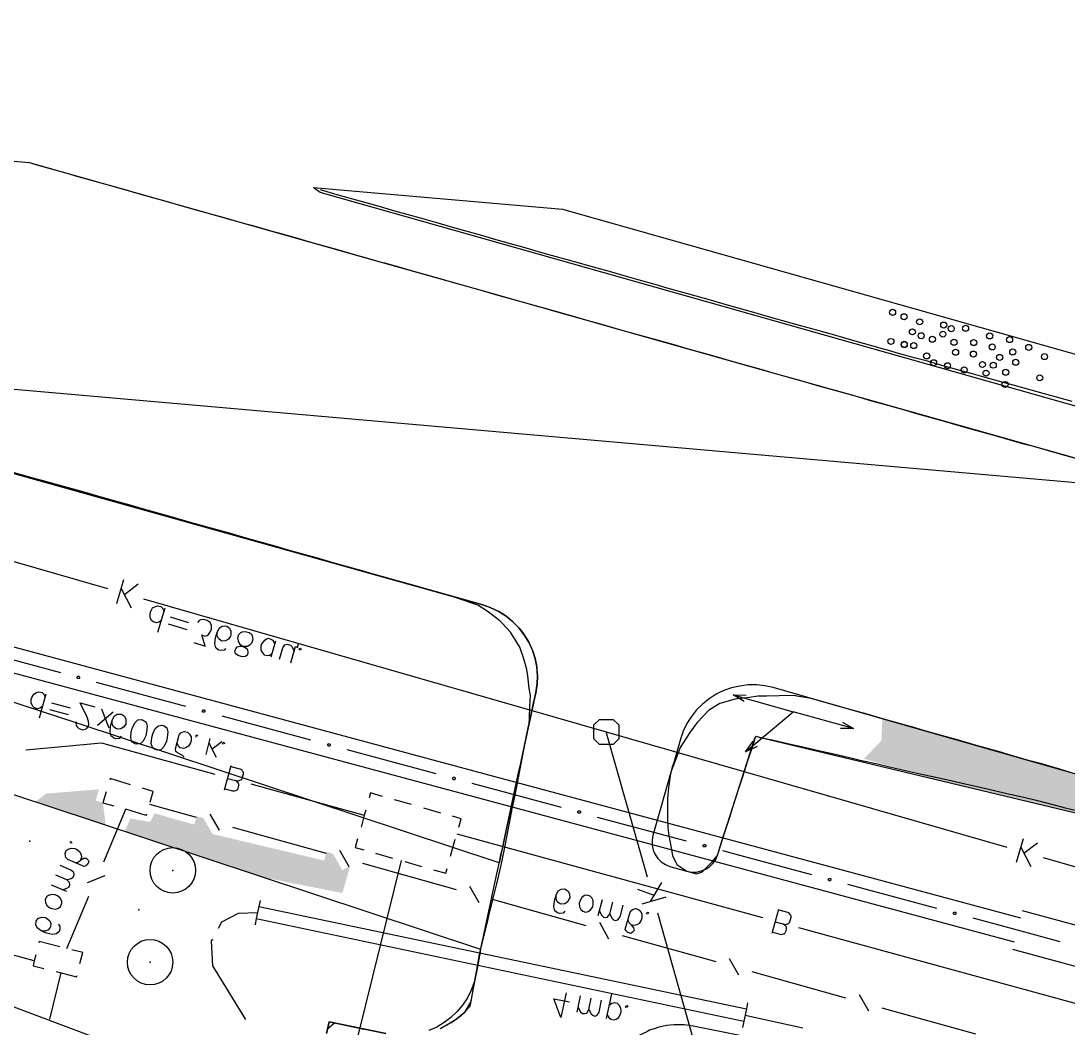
# Model space of a CAD drawing. Header units: metres. Extents: x 120 to 577, y 4 to 268.
# Drawn here: x 264 to 333.1, y 198.5 to 265 of the extents above; entities that cross this region are included whole.
import ezdxf

# ---------------------------------------------------------------- set-up
doc = ezdxf.new("R2010")
doc.units = ezdxf.units.M
for name, color, linetype in [('BOUNDARY', 7, 'Continuous'), ('CURB', 7, 'Continuous'), ('ELECTR_CABLE', 7, 'Continuous'), ('ELECTR_CABLE_COMM', 7, 'Continuous'), ('GRASS', 7, 'Continuous'), ('HEAT', 7, 'Continuous'), ('LOUNGER', 7, 'Continuous'), ('NEW_LAWN', 82, 'Continuous'), ('NEW_TREE', 3, 'Continuous'), ('OVERHEAD_POWER_LINE', 7, 'Continuous'), ('ROAD', 7, 'Continuous'), ('SEWER', 7, 'Continuous'), ('WATER_PIPELINE', 7, 'Continuous')]:
    doc.layers.add(name, color=color, linetype=linetype)

# ---------------------------------------------------------------- blocks, each defined once
blk = doc.blocks.new('КЛЕН')
blk.add_circle((0, 0), 0.2)
blk = doc.blocks.new('ЗЛАКИ_ОРНАМЕНТАЛЬНЫЕ')
blk.add_circle((0, 0), 0.2)

msp = doc.modelspace()

# ---------------------------------------------------------------- hatches: boundary and pattern name
at = {"layer": 'NEW_LAWN'}
for points in [[(320.782, 217.465), (320.847, 218.892), (345.561, 211.844), (345.561, 211.843), (345.02, 209.975), (344.478, 207.949), (343.555, 204.567), (345.018, 209.976), (324.364, 214.906), (319.634, 216.268)], [(264.925, 213.417), (265.625, 213.965), (269.116, 214.243), (268.899, 213.504), (269.379, 213.364), (269.567, 211.882), (268.733, 212.158)], [(275.408, 211.922), (275.563, 212.469), (276.012, 212.346), (276.612, 211.298), (283.986, 209.546), (284.144, 210.116), (284.572, 209.999), (285.186, 208.909), (285.699, 209.198), (285.194, 207.401), (280.064, 208.415), (270.823, 211.468), (271.184, 212.32), (272.501, 212.097), (272.782, 212.664)]]:
    msp.add_hatch(color=82, dxfattribs=at).paths.add_polyline_path(points)

# ---------------------------------------------------------------- linework, layer by layer
at = {"layer": 'BOUNDARY'}
msp.add_lwpolyline([(120.753, 253.201), (560.028, 214.601)], dxfattribs=at)
at = {"layer": 'CURB'}
for points in [[(264.439, 255.633), (265.013, 255.471), (265.817, 255.244), (266.934, 254.93), (267.72, 254.703), (268.838, 254.389), (269.641, 254.162), (270.759, 253.847), (271.545, 253.62), (272.663, 253.306), (273.466, 253.079), (274.584, 252.764), (275.37, 252.537), (276.488, 252.223), (277.291, 252.013), (278.409, 251.682), (279.195, 251.472), (280.312, 251.158), (281.116, 250.931), (282.234, 250.616), (283.02, 250.389), (284.137, 250.075), (284.941, 249.848), (286.058, 249.533), (286.844, 249.306), (287.753, 249.044), (287.962, 248.992), (288.765, 248.765), (289.883, 248.451), (290.669, 248.224), (291.787, 247.909), (292.59, 247.682), (293.708, 247.368), (294.494, 247.141), (295.612, 246.826), (296.415, 246.599), (297.533, 246.285), (298.319, 246.058), (299.437, 245.743), (300.222, 245.516), (301.34, 245.202), (302.144, 244.993), (303.261, 244.661), (304.047, 244.451), (305.165, 244.137), (305.968, 243.91), (307.086, 243.595), (307.872, 243.368), (308.99, 243.054), (309.793, 242.827), (310.911, 242.512), (311.697, 242.285), (312.815, 241.971), (313.618, 241.744), (314.736, 241.43), (315.522, 241.203), (316.64, 240.888), (317.443, 240.661), (318.561, 240.347), (319.347, 240.12), (320.133, 239.893), (320.464, 239.805), (321.268, 239.578), (322.385, 239.264), (323.171, 239.037), (324.289, 238.723), (325.093, 238.496), (326.21, 238.181), (326.996, 237.954), (328.114, 237.64), (328.9, 237.43), (330.018, 237.098), (330.821, 236.889), (331.939, 236.574), (332.725, 236.347), (333.843, 236.033)], [(333.371, 239.84), (332.585, 240.067), (331.467, 240.364), (330.664, 240.591), (329.564, 240.906), (328.76, 241.115), (327.642, 241.43), (326.857, 241.657), (325.739, 241.954), (324.935, 242.181), (323.818, 242.495), (323.032, 242.705), (321.914, 243.019), (321.111, 243.246), (321.006, 243.281), (319.993, 243.56), (319.207, 243.787), (318.089, 244.102), (317.303, 244.329), (316.185, 244.643), (315.382, 244.853), (314.282, 245.167), (313.478, 245.394), (312.361, 245.709), (311.575, 245.936), (310.457, 246.25), (309.654, 246.477), (308.553, 246.791), (307.75, 247.018), (306.632, 247.333), (305.846, 247.56), (304.728, 247.874), (303.942, 248.101), (302.825, 248.416), (302.021, 248.643), (300.904, 248.957), (300.118, 249.167), (299, 249.481), (298.214, 249.708), (297.096, 250.022), (296.293, 250.249), (295.193, 250.564), (294.389, 250.791), (293.271, 251.105), (292.486, 251.332), (291.368, 251.647), (290.582, 251.874), (289.464, 252.188), (288.661, 252.415), (287.543, 252.729), (286.757, 252.957), (285.639, 253.271), (284.853, 253.48), (283.736, 253.812)], [(291.647, 198.466), (292.363, 198.85), (292.398, 198.868), (292.398, 198.868), (292.852, 199.182), (292.852, 199.182), (293.271, 199.549), (293.271, 199.549), (293.289, 199.566), (293.691, 200.247), (293.9, 201.4), (294.04, 202.203), (294.249, 203.356), (294.442, 204.159), (294.721, 205.295), (294.913, 206.081), (295.035, 206.605), (295.035, 206.605), (295.175, 207.181), (295.175, 207.181), (295.193, 207.216), (295.385, 208.019), (295.647, 209.154), (295.821, 209.958), (296.048, 211.11), (296.206, 211.914), (296.433, 213.067), (296.59, 213.87), (296.817, 215.005), (296.974, 215.826), (297.201, 216.961), (297.358, 217.782), (297.533, 218.603), (297.533, 218.603), (297.55, 218.917), (297.568, 219.738), (297.603, 220.437), (297.603, 220.437), (297.533, 220.908), (297.428, 221.729), (297.376, 222.148), (297.376, 222.148), (297.166, 222.864), (296.904, 223.633), (296.293, 224.628), (295.734, 225.222), (295.594, 225.362), (295.594, 225.362), (294.826, 225.956), (294.127, 226.392), (293.027, 226.777), (292.241, 227.039), (291.123, 227.353), (290.337, 227.58), (289.22, 227.894), (288.416, 228.121), (287.298, 228.436), (286.495, 228.663), (285.377, 228.977), (284.591, 229.204), (283.474, 229.519), (282.67, 229.746), (281.552, 230.06), (280.749, 230.287), (279.631, 230.601), (278.845, 230.828), (277.728, 231.143), (276.924, 231.37), (275.806, 231.684), (275.003, 231.911), (273.885, 232.226), (273.099, 232.453), (271.982, 232.767), (271.178, 232.994), (270.061, 233.308), (269.257, 233.535), (268.139, 233.85), (267.353, 234.077), (266.236, 234.391), (265.432, 234.618), (265.083, 234.706), (265.083, 234.706), (264.315, 234.915), (263.511, 235.142)], [(333.196, 215.389), (332.41, 215.616), (331.293, 215.948), (330.489, 216.158), (329.371, 216.49), (328.586, 216.717), (327.468, 217.031), (326.682, 217.258), (325.564, 217.573), (324.761, 217.8), (323.643, 218.114), (322.857, 218.341), (321.739, 218.655), (320.953, 218.882), (319.836, 219.197), (319.032, 219.424), (317.914, 219.738), (317.129, 219.965), (316.151, 220.245), (316.151, 220.245), (316.011, 220.262), (315.19, 220.402), (315.068, 220.437), (315.068, 220.437), (314.037, 220.419), (313.216, 220.402), (312.623, 220.402), (312.623, 220.402), (312.064, 220.315), (311.243, 220.21), (311.121, 220.192), (311.121, 220.192), (310.125, 219.913), (309.427, 219.494), (309.409, 219.494), (309.409, 219.494), (308.623, 218.655), (308.134, 217.992), (307.505, 217.014), (307.208, 216.245), (306.912, 215.442), (306.912, 215.442), (306.842, 215.145), (306.719, 214.342), (306.65, 213.643), (306.65, 213.643), (306.65, 213.171), (306.667, 212.351), (306.685, 211.704), (306.685, 211.704), (306.754, 211.198), (306.894, 210.377), (306.981, 209.888), (306.981, 209.888), (307.278, 209.294), (307.942, 208.84), (308.571, 208.665), (308.571, 208.665), (308.903, 208.77), (308.903, 208.77), (309.025, 208.875), (309.619, 209.451), (309.95, 209.888), (309.95, 209.888), (310.143, 210.464), (310.387, 211.25), (310.754, 212.351), (310.998, 213.136), (311.348, 214.237), (311.61, 215.023), (311.959, 216.14), (312.221, 216.926), (312.483, 217.747), (312.483, 217.747), (312.762, 217.677), (313.566, 217.503), (314.701, 217.241), (315.504, 217.066), (316.64, 216.804), (317.443, 216.629), (318.578, 216.367), (319.382, 216.175), (320.517, 215.931), (321.32, 215.739), (322.438, 215.477), (323.241, 215.302), (324.377, 215.04), (325.18, 214.865), (326.315, 214.603), (327.118, 214.429), (328.254, 214.167), (329.057, 213.975), (330.192, 213.73), (330.996, 213.521), (332.113, 213.241), (332.917, 213.032), (334.035, 212.752)], [(284.207, 198.431), (284.661, 198.833), (285.796, 198.588), (286.6, 198.413)]]:
    msp.add_lwpolyline(points, dxfattribs=at)
at = {"layer": 'ELECTR_CABLE'}
for points in [[(279.754, 206.919), (279.666, 206.517), (279.666, 206.517), (279.492, 205.714), (279.492, 205.714), (279.422, 205.312)], [(277.012, 205.085), (277.239, 205.504), (277.239, 205.504), (278.339, 206.063), (278.339, 206.063), (279.579, 206.116)], [(279.666, 206.517), (311.872, 199.758)], [(279.492, 205.714), (311.697, 198.937)], [(278.81, 199.06), (276.645, 202.605), (276.645, 202.605), (276.557, 204.247), (276.557, 204.247), (276.627, 204.352)], [(299.961, 200.824), (299.611, 199.199), (299.611, 199.199), (299.157, 200.422), (299.157, 200.422), (300.188, 200.212)], [(300.694, 199.549), (300.921, 200.614)], [(302.633, 199.13), (302.982, 200.754)], [(300.764, 199.846), (300.921, 199.566), (300.921, 199.566), (301.043, 199.461), (301.043, 199.461), (301.183, 199.444), (301.183, 199.444), (301.34, 199.479), (301.34, 199.479), (301.463, 199.706), (301.463, 199.706), (301.62, 200.474)], [(301.463, 199.706), (301.62, 199.426), (301.62, 199.426), (301.742, 199.322), (301.742, 199.322), (301.882, 199.287), (301.882, 199.287), (302.021, 199.339), (302.021, 199.339), (302.144, 199.549), (302.144, 199.549), (302.301, 200.335)], [(302.685, 199.357), (302.79, 199.182), (302.79, 199.182), (302.912, 199.077), (302.912, 199.077), (303.122, 199.025), (303.122, 199.025), (303.279, 199.077), (303.279, 199.077), (303.453, 199.199), (303.453, 199.199), (303.558, 199.426), (303.558, 199.426), (303.593, 199.566), (303.593, 199.566), (303.576, 199.811), (303.576, 199.811), (303.471, 200.003), (303.471, 200.003), (303.349, 200.108), (303.349, 200.108), (303.139, 200.16), (303.139, 200.16), (302.982, 200.108), (302.982, 200.108), (302.807, 199.985)], [(303.942, 199.828), (303.89, 199.915), (303.89, 199.915), (303.977, 199.985), (303.977, 199.985), (304.03, 199.881)], [(311.941, 200.16), (311.872, 199.758), (311.872, 199.758), (311.697, 198.937), (311.697, 198.937), (311.61, 198.536)], [(311.784, 199.339), (315.592, 198.501)]]:
    msp.add_lwpolyline(points, dxfattribs=at)
at = {"layer": 'ELECTR_CABLE_COMM'}
for points in [[(271.196, 214.551), (269.851, 214.953), (269.851, 214.953), (269.833, 214.883)], [(269.589, 214.08), (269.379, 213.363)], [(272.488, 213.398), (272.698, 214.114), (272.698, 214.114), (271.999, 214.324)], [(269.379, 213.363), (270.095, 213.154)], [(272.453, 213.276), (275.545, 212.403)], [(269.432, 209.469), (270.899, 212.927)], [(272.261, 212.612), (272.244, 212.525), (272.244, 212.525), (270.899, 212.927)], [(276.435, 212.612), (277.046, 211.547)], [(277.937, 211.739), (284.12, 210.028)], [(267.563, 209.399), (267.755, 209.469), (267.755, 209.469), (267.895, 209.574), (267.895, 209.574), (268.122, 209.696), (268.122, 209.696), (268.279, 209.713), (268.279, 209.713), (268.401, 209.574), (268.401, 209.574), (268.454, 209.486), (268.454, 209.486), (268.366, 209.294), (268.366, 209.294), (268.244, 209.189), (268.244, 209.189), (268.139, 209.154), (268.139, 209.154), (267.057, 209.626), (267.057, 209.626), (266.934, 209.748), (266.934, 209.748), (266.899, 209.836), (266.899, 209.836), (266.882, 210.01), (266.882, 210.01), (266.952, 210.202), (266.952, 210.202), (267.091, 210.29), (267.091, 210.29), (267.284, 210.359), (267.284, 210.359), (267.528, 210.342), (267.528, 210.342), (267.668, 210.272), (267.668, 210.272), (267.86, 210.115), (267.86, 210.115), (267.947, 209.923), (267.947, 209.923), (267.965, 209.766), (267.965, 209.766), (267.895, 209.574)], [(267.353, 210.726), (267.249, 210.691), (267.249, 210.691), (267.214, 210.779), (267.214, 210.779), (267.301, 210.814)], [(285.01, 210.237), (285.622, 209.154)], [(266.987, 208.264), (267.284, 208.368), (267.284, 208.368), (267.423, 208.456), (267.423, 208.456), (267.476, 208.596), (267.476, 208.596), (267.458, 208.753), (267.458, 208.753), (267.266, 208.91), (267.266, 208.91), (266.55, 209.224)], [(286.512, 209.364), (292.695, 207.635)], [(266.707, 207.618), (267.004, 207.722), (267.004, 207.722), (267.144, 207.81), (267.144, 207.81), (267.196, 207.949), (267.196, 207.949), (267.179, 208.107), (267.179, 208.107), (266.987, 208.264), (266.987, 208.264), (266.271, 208.578)], [(268.366, 208.107), (269.519, 208.561)], [(267.004, 207.495), (265.991, 207.914)], [(293.586, 207.845), (294.197, 206.779)], [(299.873, 206.203), (299.768, 206.063), (299.768, 206.063), (299.541, 206.046), (299.541, 206.046), (299.402, 206.098), (299.402, 206.098), (299.227, 206.22), (299.227, 206.22), (299.157, 206.482), (299.157, 206.482), (299.192, 206.884), (299.192, 206.884), (299.297, 207.268), (299.297, 207.268), (299.437, 207.548), (299.437, 207.548), (299.629, 207.652), (299.629, 207.652), (299.856, 207.687), (299.856, 207.687), (299.908, 207.652), (299.908, 207.652), (300.1, 207.53), (300.1, 207.53), (300.188, 207.338), (300.188, 207.338), (300.205, 207.094), (300.205, 207.094), (300.17, 207.024), (300.17, 207.024), (300.048, 206.814), (300.048, 206.814), (299.873, 206.692), (299.873, 206.692), (299.646, 206.674), (299.646, 206.674), (299.576, 206.692), (299.576, 206.692), (299.384, 206.832), (299.384, 206.832), (299.297, 207.024), (299.297, 207.024), (299.297, 207.268)], [(266.585, 206.517), (266.672, 206.709), (266.672, 206.709), (266.655, 206.867), (266.655, 206.867), (266.55, 207.059), (266.55, 207.059), (266.375, 207.216), (266.375, 207.216), (266.218, 207.286), (266.218, 207.286), (265.974, 207.303), (265.974, 207.303), (265.782, 207.233), (265.782, 207.233), (265.659, 207.146), (265.659, 207.146), (265.572, 206.954), (265.572, 206.954), (265.589, 206.779), (265.589, 206.779), (265.677, 206.587), (265.677, 206.587), (265.869, 206.43), (265.869, 206.43), (266.009, 206.377), (266.009, 206.377), (266.253, 206.343), (266.253, 206.343), (266.445, 206.412), (266.445, 206.412), (266.585, 206.517)], [(266.987, 203.74), (268.454, 207.198)], [(295.088, 206.989), (301.27, 205.26)], [(301.061, 206.203), (301.253, 206.15), (301.253, 206.15), (301.41, 206.185), (301.41, 206.185), (301.585, 206.29), (301.585, 206.29), (301.724, 206.5), (301.724, 206.5), (301.759, 206.657), (301.759, 206.657), (301.759, 206.901), (301.759, 206.901), (301.672, 207.094), (301.672, 207.094), (301.55, 207.198), (301.55, 207.198), (301.34, 207.268), (301.34, 207.268), (301.183, 207.233), (301.183, 207.233), (301.008, 207.111), (301.008, 207.111), (300.886, 206.901), (300.886, 206.901), (300.834, 206.744), (300.834, 206.744), (300.851, 206.5), (300.851, 206.5), (300.939, 206.325), (300.939, 206.325), (301.061, 206.203)], [(302.074, 205.923), (302.371, 206.971)], [(302.161, 206.22), (302.301, 205.941), (302.301, 205.941), (302.423, 205.819), (302.423, 205.819), (302.545, 205.784), (302.545, 205.784), (302.702, 205.819), (302.702, 205.819), (302.842, 206.028), (302.842, 206.028), (303.052, 206.797)], [(302.842, 206.028), (302.982, 205.749), (302.982, 205.749), (303.104, 205.627), (303.104, 205.627), (303.226, 205.592), (303.226, 205.592), (303.384, 205.627), (303.384, 205.627), (303.523, 205.836), (303.523, 205.836), (303.733, 206.605)], [(304.047, 205.609), (304.135, 205.434), (304.135, 205.434), (304.257, 205.312), (304.257, 205.312), (304.414, 205.103), (304.414, 205.103), (304.449, 204.928), (304.449, 204.928), (304.327, 204.806), (304.327, 204.806), (304.239, 204.736), (304.239, 204.736), (304.047, 204.806), (304.047, 204.806), (303.925, 204.91), (303.925, 204.91), (303.873, 205.015), (303.873, 205.015), (304.187, 206.15), (304.187, 206.15), (304.309, 206.273), (304.309, 206.273), (304.397, 206.343), (304.397, 206.343), (304.554, 206.377), (304.554, 206.377), (304.746, 206.308), (304.746, 206.308), (304.868, 206.203), (304.868, 206.203), (304.955, 206.011), (304.955, 206.011), (304.973, 205.766), (304.973, 205.766), (304.921, 205.609), (304.921, 205.609), (304.798, 205.399), (304.798, 205.399), (304.624, 205.295), (304.624, 205.295), (304.466, 205.26), (304.466, 205.26), (304.257, 205.312)], [(305.322, 205.993), (305.27, 206.081), (305.27, 206.081), (305.375, 206.15), (305.375, 206.15), (305.41, 206.046)], [(266.428, 205.347), (266.533, 205.225), (266.533, 205.225), (266.533, 204.998), (266.533, 204.998), (266.48, 204.858), (266.48, 204.858), (266.323, 204.701), (266.323, 204.701), (266.044, 204.666), (266.044, 204.666), (265.659, 204.753), (265.659, 204.753), (265.293, 204.91), (265.293, 204.91), (265.031, 205.103), (265.031, 205.103), (264.943, 205.295), (264.943, 205.295), (264.961, 205.522), (264.961, 205.522), (264.978, 205.574), (264.978, 205.574), (265.135, 205.749), (265.135, 205.749), (265.345, 205.819), (265.345, 205.819), (265.589, 205.784), (265.589, 205.784), (265.659, 205.749), (265.659, 205.749), (265.851, 205.592), (265.851, 205.592), (265.939, 205.399), (265.939, 205.399), (265.921, 205.172), (265.921, 205.172), (265.904, 205.12), (265.904, 205.12), (265.747, 204.945), (265.747, 204.945), (265.537, 204.876), (265.537, 204.876), (265.293, 204.91)], [(302.161, 205.469), (302.772, 204.386)], [(266.533, 203.863), (265.17, 204.212), (265.17, 204.212), (265.153, 204.125)], [(303.663, 204.596), (309.846, 202.884)], [(264.838, 202.937), (261.52, 203.828)], [(264.943, 203.321), (264.838, 202.937), (264.838, 202.937), (264.769, 202.605)], [(267.86, 202.745), (268.052, 203.478), (268.052, 203.478), (267.336, 203.653)], [(264.769, 202.605), (265.485, 202.413)], [(310.736, 203.077), (311.348, 202.011)], [(265.869, 199.077), (266.62, 202.134)], [(266.288, 202.221), (266.62, 202.134), (266.62, 202.134), (267.633, 201.872), (267.633, 201.872), (267.668, 201.959)], [(312.238, 202.221), (318.421, 200.492)], [(319.312, 200.701), (319.923, 199.619)], [(320.814, 199.828), (326.996, 198.117)]]:
    msp.add_lwpolyline(points, dxfattribs=at)
at = {"layer": 'GRASS'}
for points in [[(351.273, 234.531), (320.22, 243.316), (283.718, 253.638), (283.39, 253.876), (283.369, 253.882), (283.342, 253.911), (283.334, 253.917), (283.338, 253.916), (283.281, 253.977), (299.734, 252.531), (332.498, 243.281), (353.491, 237.343)], [(256.962, 236.924), (287.438, 228.383), (292.486, 226.969), (294.459, 226.427), (294.773, 226.305), (295, 226.235), (295.524, 225.991), (295.996, 225.676), (296.38, 225.362), (296.45, 225.31), (296.852, 224.908), (296.991, 224.733), (297.201, 224.454), (297.498, 223.965), (297.673, 223.563), (297.742, 223.441), (297.917, 222.882), (298.022, 222.323), (298.039, 222.148), (298.074, 221.747), (298.057, 221.188), (298.022, 221.066), (297.969, 220.611), (297.882, 220.245), (297.533, 218.603), (295.542, 209.399), (267.668, 218.603), (262.708, 220.245)], [(255.792, 216.437), (268.733, 212.158), (294.319, 203.705), (294.284, 203.513), (294.022, 202.081), (294.005, 202.011), (293.883, 201.522), (293.691, 200.998), (293.446, 200.492), (293.132, 200.003), (292.765, 199.584), (292.363, 199.182), (291.909, 198.85), (291.42, 198.553), (290.896, 198.326)], [(288.049, 198.134), (284.329, 198.902), (284.137, 198.134)]]:
    msp.add_lwpolyline(points, dxfattribs=at)
at = {"layer": 'HEAT'}
for points in [[(247.286, 227.999), (257.329, 225.31), (257.329, 225.31), (295.751, 214.97), (295.751, 214.97), (311.383, 210.761), (311.383, 210.761), (329.965, 205.766)], [(256.7, 4.238), (233.611, 10.456), (233.611, 10.456), (240.824, 40.443), (240.824, 40.443), (245.47, 60.405), (245.47, 60.405), (254.132, 97.641), (254.132, 97.641), (264.367, 141.565), (264.367, 141.565), (276.785, 194.886), (276.785, 194.886), (243.025, 207.565), (243.025, 207.565), (245.225, 215.477), (245.225, 215.477), (248.421, 227.039)], [(246.885, 226.392), (256.892, 223.703), (256.892, 223.703), (295.332, 213.381), (295.332, 213.381), (310.963, 209.172), (310.963, 209.172), (329.546, 204.177)], [(260.682, 223.546), (266.568, 221.956)], [(267.842, 221.633), (267.842, 221.59), (267.807, 221.555), (267.764, 221.555), (267.764, 221.555), (267.72, 221.555), (267.685, 221.59), (267.685, 221.633), (267.685, 221.633), (267.685, 221.677), (267.72, 221.712), (267.764, 221.712), (267.764, 221.712), (267.807, 221.712), (267.842, 221.677), (267.842, 221.633)], [(268.943, 221.327), (274.828, 219.738)], [(265.397, 219.721), (265.223, 219.598), (265.223, 219.598), (265.066, 219.564), (265.066, 219.564), (264.856, 219.616), (264.856, 219.616), (264.751, 219.738), (264.751, 219.738), (264.646, 219.93), (264.646, 219.93), (264.646, 220.175), (264.646, 220.175), (264.681, 220.315), (264.681, 220.315), (264.821, 220.524), (264.821, 220.524), (264.996, 220.646), (264.996, 220.646), (265.153, 220.681), (265.153, 220.681), (265.362, 220.629), (265.362, 220.629), (265.467, 220.524), (265.467, 220.524), (265.572, 220.332)], [(265.188, 218.97), (265.624, 220.559)], [(265.974, 219.965), (267.214, 219.633)], [(267.615, 218.708), (267.598, 218.638), (267.598, 218.638), (267.615, 218.463), (267.615, 218.463), (267.668, 218.376), (267.668, 218.376), (267.79, 218.254), (267.79, 218.254), (268.052, 218.184), (268.052, 218.184), (268.209, 218.219), (268.209, 218.219), (268.314, 218.271), (268.314, 218.271), (268.419, 218.411), (268.419, 218.411), (268.454, 218.568), (268.454, 218.568), (268.436, 218.725), (268.436, 218.725), (268.349, 219.005), (268.349, 219.005), (267.877, 219.948), (267.877, 219.948), (268.838, 219.686)], [(265.851, 219.511), (267.091, 219.179)], [(269.03, 218.481), (270.061, 219.354)], [(269.781, 218.289), (269.31, 219.546)], [(270.584, 217.747), (270.462, 217.607), (270.462, 217.607), (270.235, 217.59), (270.235, 217.59), (270.113, 217.625), (270.113, 217.625), (269.921, 217.747), (269.921, 217.747), (269.851, 218.027), (269.851, 218.027), (269.886, 218.411), (269.886, 218.411), (269.991, 218.795), (269.991, 218.795), (270.13, 219.075), (270.13, 219.075), (270.322, 219.197), (270.322, 219.197), (270.532, 219.214), (270.532, 219.214), (270.602, 219.197), (270.602, 219.197), (270.794, 219.075), (270.794, 219.075), (270.881, 218.882), (270.881, 218.882), (270.899, 218.638), (270.899, 218.638), (270.881, 218.551), (270.881, 218.551), (270.742, 218.341), (270.742, 218.341), (270.567, 218.236), (270.567, 218.236), (270.34, 218.219), (270.34, 218.219), (270.27, 218.236), (270.27, 218.236), (270.095, 218.358), (270.095, 218.358), (269.991, 218.551), (269.991, 218.551), (269.991, 218.795)], [(276.103, 219.415), (276.103, 219.372), (276.068, 219.336), (276.025, 219.336), (276.025, 219.336), (275.981, 219.336), (275.946, 219.372), (275.946, 219.415), (275.946, 219.415), (275.946, 219.458), (275.981, 219.494), (276.025, 219.494), (276.025, 219.494), (276.068, 219.494), (276.103, 219.458), (276.103, 219.415)], [(271.475, 217.258), (271.283, 217.38), (271.283, 217.38), (271.213, 217.642), (271.213, 217.642), (271.248, 218.044), (271.248, 218.044), (271.318, 218.271), (271.318, 218.271), (271.475, 218.638), (271.475, 218.638), (271.685, 218.83), (271.685, 218.83), (271.912, 218.847), (271.912, 218.847), (272.034, 218.813), (272.034, 218.813), (272.226, 218.673), (272.226, 218.673), (272.296, 218.411), (272.296, 218.411), (272.261, 218.009), (272.261, 218.009), (272.209, 217.782), (272.209, 217.782), (272.034, 217.433), (272.034, 217.433), (271.842, 217.241), (271.842, 217.241), (271.615, 217.223), (271.615, 217.223), (271.475, 217.258)], [(277.221, 219.092), (283.089, 217.52)], [(272.837, 216.874), (272.645, 217.014), (272.645, 217.014), (272.575, 217.276), (272.575, 217.276), (272.61, 217.677), (272.61, 217.677), (272.68, 217.904), (272.68, 217.904), (272.837, 218.271), (272.837, 218.271), (273.047, 218.446), (273.047, 218.446), (273.274, 218.481), (273.274, 218.481), (273.414, 218.428), (273.414, 218.428), (273.588, 218.306), (273.588, 218.306), (273.658, 218.044), (273.658, 218.044), (273.623, 217.642), (273.623, 217.642), (273.571, 217.415), (273.571, 217.415), (273.396, 217.049), (273.396, 217.049), (273.204, 216.856), (273.204, 216.856), (272.977, 216.839), (272.977, 216.839), (272.837, 216.874)], [(274.741, 216.367), (274.636, 216.472), (274.636, 216.472), (274.304, 216.647), (274.304, 216.647), (274.2, 216.752), (274.2, 216.752), (274.165, 216.926), (274.165, 216.926), (274.409, 217.835), (274.409, 217.835), (274.532, 217.974), (274.532, 217.974), (274.619, 218.027), (274.619, 218.027), (274.776, 218.062), (274.776, 218.062), (274.968, 218.009), (274.968, 218.009), (275.09, 217.887), (275.09, 217.887), (275.195, 217.712), (275.195, 217.712), (275.195, 217.468), (275.195, 217.468), (275.16, 217.311), (275.16, 217.311), (275.021, 217.101), (275.021, 217.101), (274.933, 217.049), (274.933, 217.049), (274.846, 216.979), (274.846, 216.979), (274.689, 216.944), (274.689, 216.944), (274.479, 216.996), (274.479, 216.996), (274.374, 217.118), (274.374, 217.118), (274.27, 217.311)], [(275.545, 217.695), (275.51, 217.782), (275.51, 217.782), (275.597, 217.835), (275.597, 217.835), (275.632, 217.747)], [(276.191, 216.542), (276.47, 217.607)], [(276.872, 216.35), (276.4, 217.293)], [(276.592, 216.926), (277.221, 217.398)], [(277.326, 217.206), (277.274, 217.293), (277.274, 217.293), (277.361, 217.363), (277.361, 217.363), (277.413, 217.258)], [(284.382, 217.18), (284.382, 217.136), (284.347, 217.101), (284.303, 217.101), (284.303, 217.101), (284.26, 217.101), (284.225, 217.136), (284.225, 217.18), (284.225, 217.18), (284.225, 217.223), (284.26, 217.258), (284.303, 217.258), (284.303, 217.258), (284.347, 217.258), (284.382, 217.223), (284.382, 217.18)], [(285.482, 216.874), (291.368, 215.302)], [(292.643, 214.962), (292.643, 214.918), (292.607, 214.883), (292.564, 214.883), (292.564, 214.883), (292.521, 214.883), (292.486, 214.918), (292.486, 214.962), (292.486, 214.962), (292.486, 215.005), (292.521, 215.04), (292.564, 215.04), (292.564, 215.04), (292.607, 215.04), (292.643, 215.005), (292.643, 214.962)], [(293.743, 214.656), (295.542, 214.167), (295.542, 214.167), (299.629, 213.067)], [(300.904, 212.743), (300.904, 212.7), (300.868, 212.665), (300.825, 212.665), (300.825, 212.665), (300.782, 212.665), (300.746, 212.7), (300.746, 212.743), (300.746, 212.743), (300.746, 212.787), (300.782, 212.822), (300.825, 212.822), (300.825, 212.822), (300.868, 212.822), (300.904, 212.787), (300.904, 212.743)], [(302.021, 212.42), (307.89, 210.849)], [(309.182, 210.525), (309.182, 210.482), (309.147, 210.447), (309.103, 210.447), (309.103, 210.447), (309.06, 210.447), (309.025, 210.482), (309.025, 210.525), (309.025, 210.525), (309.025, 210.569), (309.06, 210.604), (309.103, 210.604), (309.103, 210.604), (309.147, 210.604), (309.182, 210.569), (309.182, 210.525)], [(310.282, 210.202), (311.173, 209.958), (311.173, 209.958), (316.168, 208.63)], [(317.443, 208.29), (317.443, 208.246), (317.408, 208.211), (317.364, 208.211), (317.364, 208.211), (317.321, 208.211), (317.286, 208.246), (317.286, 208.29), (317.286, 208.29), (317.286, 208.333), (317.321, 208.368), (317.364, 208.368), (317.364, 208.368), (317.408, 208.368), (317.443, 208.333), (317.443, 208.29)], [(318.543, 207.984), (324.429, 206.395)], [(325.704, 206.072), (325.704, 206.028), (325.669, 205.993), (325.625, 205.993), (325.625, 205.993), (325.582, 205.993), (325.547, 206.028), (325.547, 206.072), (325.547, 206.072), (325.547, 206.115), (325.582, 206.15), (325.625, 206.15), (325.625, 206.15), (325.669, 206.15), (325.704, 206.115), (325.704, 206.072)], [(330.07, 206.255), (383.949, 191.637), (383.949, 191.637), (419.962, 191.113), (419.962, 191.113), (435.296, 191.166), (435.296, 191.166), (451.766, 191.497), (451.766, 191.497), (460.952, 191.689), (460.952, 191.689), (478.033, 197.278), (478.033, 197.278), (489.612, 165.946)], [(326.822, 205.766), (329.756, 204.963)], [(329.756, 204.963), (332.568, 204.212)], [(329.441, 203.688), (383.583, 189), (383.583, 189), (419.962, 188.476), (419.962, 188.476), (435.331, 188.528), (435.331, 188.528), (451.818, 188.86), (451.818, 188.86), (461.407, 189.052), (461.407, 189.052), (476.426, 193.977), (476.426, 193.977), (487.255, 164.706)]]:
    msp.add_lwpolyline(points, dxfattribs=at)
at = {"layer": 'LOUNGER'}
msp.add_point((264.543, 210.819), dxfattribs=at)
at = {"layer": 'NEW_TREE'}
for centre in [(273.992, 208.899), (272.492, 202.837)]:
    msp.add_circle(centre, 1.5, dxfattribs=at)
for p in [(273.992, 208.899), (272.492, 202.837)]:
    msp.add_point(p, dxfattribs=at)
at = {"layer": 'OVERHEAD_POWER_LINE'}
for points in [[(311.732, 220.053), (310.998, 220.489), (310.998, 220.489), (314.963, 219.371)], [(310.998, 220.489), (311.854, 220.472)], [(312.588, 217.066), (311.802, 216.717), (311.802, 216.717), (314.963, 219.371)], [(318.211, 218.69), (318.945, 218.254), (318.945, 218.254), (314.963, 219.371)], [(318.945, 218.254), (318.089, 218.254)], [(311.802, 216.717), (312.308, 217.415)]]:
    msp.add_lwpolyline(points, dxfattribs=at)
at = {"layer": 'ROAD'}
for points in [[(158.311, 264.959), (264.519, 255.626), (287.753, 249.044), (295.123, 246.966), (298.214, 246.093), (298.406, 246.04), (299.978, 245.604), (302.79, 244.8), (309.095, 243.019), (313.863, 241.674), (317.006, 240.783), (317.216, 240.731), (317.653, 240.609), (326.926, 237.989), (351.866, 230.951)], [(291.665, 198.466), (291.787, 198.536), (292.031, 198.658), (292.119, 198.71), (292.136, 198.71), (292.206, 198.763), (292.73, 199.095), (293.149, 199.461), (293.202, 199.496), (293.638, 199.933), (294.04, 202.134), (294.284, 203.513), (295.42, 208.788), (295.437, 208.84), (295.507, 209.154), (295.524, 209.277), (295.559, 209.451), (295.612, 209.678), (295.664, 209.94), (295.734, 210.237), (295.804, 210.552), (295.874, 210.883), (295.944, 211.198), (296.852, 215.442), (296.922, 215.774), (296.991, 216.088), (297.306, 217.555), (297.411, 218.079), (297.533, 218.585), (297.62, 219.057), (297.725, 219.494), (297.795, 219.878), (297.882, 220.227), (297.935, 220.524), (297.969, 220.611), (297.987, 220.769), (298.004, 220.943), (298.039, 221.066), (298.039, 221.135), (298.057, 221.188), (298.074, 221.747), (298.022, 222.323), (297.917, 222.882), (297.742, 223.441), (297.498, 223.965), (297.201, 224.454), (296.852, 224.908), (296.45, 225.31), (295.996, 225.676), (295.524, 225.991), (295, 226.235), (294.459, 226.427), (253.172, 237.989)], [(359.219, 207.949), (320.517, 218.987), (320.307, 219.057), (313.636, 220.961), (313.094, 221.083), (312.553, 221.135), (311.994, 221.135), (311.435, 221.066), (310.894, 220.943), (310.37, 220.769), (310.055, 220.611), (309.863, 220.524), (309.409, 220.227), (308.972, 219.878), (308.571, 219.494), (308.239, 219.057), (307.942, 218.585), (307.697, 218.079), (307.523, 217.555), (307.104, 216.088), (306.999, 215.774), (306.912, 215.442), (305.689, 211.198), (305.637, 210.883), (305.637, 210.552), (305.706, 210.237), (305.846, 209.94), (306.021, 209.678), (306.248, 209.451), (306.527, 209.277), (306.824, 209.154), (307.942, 208.84), (308.239, 208.788), (308.571, 208.788), (308.885, 208.858), (309.182, 208.98), (309.444, 209.154), (309.671, 209.364), (309.846, 209.626), (309.968, 209.923), (309.985, 209.975), (312.413, 217.555), (312.483, 217.747), (313.269, 217.555), (345.02, 209.975)], [(284.137, 198.134), (284.329, 198.902), (288.049, 198.134)], [(340.182, 192.178), (332.917, 193.715), (308.344, 198.623), (307.767, 198.71), (307.069, 198.71), (306.597, 198.658), (306.021, 198.536), (305.846, 198.466), (305.479, 198.344), (305.287, 198.239), (304.955, 198.082), (304.798, 197.994), (304.763, 197.959), (304.449, 197.767), (303.995, 197.401), (303.593, 196.964), (303.244, 196.492), (302.947, 195.986), (302.72, 195.462), (302.563, 194.886), (299.314, 180.983), (297.865, 174.748), (292.206, 149.948), (288.189, 132.344)]]:
    msp.add_lwpolyline(points, dxfattribs=at)
at = {"layer": 'SEWER'}
for points in [[(239.13, 236.312), (269.676, 227.51)], [(270.305, 226.515), (270.759, 228.086)], [(270.584, 227.51), (271.248, 226.235)], [(270.794, 227.108), (271.702, 227.807)], [(272.069, 226.829), (302.615, 218.044)], [(273.239, 225.397), (273.064, 225.275), (273.064, 225.275), (272.907, 225.24), (272.907, 225.24), (272.698, 225.31), (272.698, 225.31), (272.575, 225.414), (272.575, 225.414), (272.488, 225.606), (272.488, 225.606), (272.488, 225.851), (272.488, 225.851), (272.541, 226.008), (272.541, 226.008), (272.663, 226.218), (272.663, 226.218), (272.855, 226.322), (272.855, 226.322), (273.012, 226.357), (273.012, 226.357), (273.204, 226.305), (273.204, 226.305), (273.326, 226.183), (273.326, 226.183), (273.414, 225.991)], [(273.012, 224.628), (273.484, 226.218)], [(273.815, 225.624), (275.038, 225.257)], [(275.387, 223.93), (276.138, 223.703), (276.138, 223.703), (275.911, 224.436), (275.911, 224.436), (276.103, 224.366), (276.103, 224.366), (276.261, 224.401), (276.261, 224.401), (276.348, 224.471), (276.348, 224.471), (276.488, 224.663), (276.488, 224.663), (276.54, 224.82), (276.54, 224.82), (276.54, 225.065), (276.54, 225.065), (276.453, 225.257), (276.453, 225.257), (276.261, 225.397), (276.261, 225.397), (276.051, 225.449), (276.051, 225.449), (275.841, 225.432), (275.841, 225.432), (275.737, 225.379), (275.737, 225.379), (275.632, 225.257)], [(273.693, 225.17), (274.916, 224.803)], [(277.483, 223.546), (277.378, 223.423), (277.378, 223.423), (277.151, 223.406), (277.151, 223.406), (277.012, 223.441), (277.012, 223.441), (276.837, 223.58), (276.837, 223.58), (276.767, 223.842), (276.767, 223.842), (276.802, 224.244), (276.802, 224.244), (276.924, 224.628), (276.924, 224.628), (277.081, 224.908), (277.081, 224.908), (277.256, 225.013), (277.256, 225.013), (277.483, 225.03), (277.483, 225.03), (277.553, 225.013), (277.553, 225.013), (277.728, 224.873), (277.728, 224.873), (277.815, 224.681), (277.815, 224.681), (277.832, 224.436), (277.832, 224.436), (277.797, 224.366), (277.797, 224.366), (277.675, 224.157), (277.675, 224.157), (277.483, 224.052), (277.483, 224.052), (277.256, 224.035), (277.256, 224.035), (277.186, 224.052), (277.186, 224.052), (277.012, 224.192), (277.012, 224.192), (276.924, 224.384), (276.924, 224.384), (276.924, 224.628)], [(278.304, 223.074), (278.129, 223.196), (278.129, 223.196), (278.094, 223.371), (278.094, 223.371), (278.147, 223.528), (278.147, 223.528), (278.252, 223.65), (278.252, 223.65), (278.409, 223.685), (278.409, 223.685), (278.706, 223.685), (278.706, 223.685), (278.933, 223.703), (278.933, 223.703), (279.107, 223.808), (279.107, 223.808), (279.23, 223.947), (279.23, 223.947), (279.299, 224.174), (279.299, 224.174), (279.265, 224.331), (279.265, 224.331), (279.23, 224.436), (279.23, 224.436), (279.037, 224.576), (279.037, 224.576), (278.776, 224.646), (278.776, 224.646), (278.548, 224.628), (278.548, 224.628), (278.461, 224.576), (278.461, 224.576), (278.339, 224.454), (278.339, 224.454), (278.269, 224.227), (278.269, 224.227), (278.304, 224.052), (278.304, 224.052), (278.391, 223.86), (278.391, 223.86), (278.566, 223.72), (278.566, 223.72), (278.828, 223.563), (278.828, 223.563), (278.933, 223.458), (278.933, 223.458), (278.95, 223.284), (278.95, 223.284), (278.915, 223.126), (278.915, 223.126), (278.793, 223.004), (278.793, 223.004), (278.566, 222.987), (278.566, 222.987), (278.304, 223.074)], [(280.732, 223.825), (280.644, 224.017), (280.644, 224.017), (280.539, 224.122), (280.539, 224.122), (280.33, 224.192), (280.33, 224.192), (280.173, 224.157), (280.173, 224.157), (280.085, 224.087), (280.085, 224.087), (279.998, 224.035), (279.998, 224.035), (279.858, 223.842), (279.858, 223.842), (279.806, 223.685), (279.806, 223.685), (279.806, 223.441), (279.806, 223.441), (279.911, 223.249), (279.911, 223.249), (280.016, 223.126), (280.016, 223.126), (280.225, 223.074), (280.225, 223.074), (280.382, 223.109), (280.382, 223.109), (280.557, 223.214)], [(280.487, 222.987), (280.801, 224.052)], [(281.028, 222.829), (281.256, 223.58), (281.256, 223.58), (281.395, 223.79), (281.395, 223.79), (281.552, 223.825), (281.552, 223.825), (281.762, 223.755), (281.762, 223.755), (281.867, 223.65), (281.867, 223.65), (282.007, 223.353)], [(281.779, 222.602), (282.094, 223.668), (282.094, 223.668), (282.234, 223.615), (282.234, 223.615), (282.303, 223.842)], [(282.391, 223.406), (282.338, 223.511), (282.338, 223.511), (282.426, 223.563), (282.426, 223.563), (282.478, 223.458)], [(303.453, 218.035), (303.453, 217.577), (303.082, 217.206), (302.624, 217.206), (302.624, 217.206), (302.166, 217.206), (301.794, 217.577), (301.794, 218.035), (301.794, 218.035), (301.794, 218.494), (302.166, 218.865), (302.624, 218.865), (302.624, 218.865), (303.082, 218.865), (303.453, 218.494), (303.453, 218.035)], [(305.34, 208.456), (302.615, 218.044)], [(302.615, 218.044), (329.075, 210.429)], [(329.703, 209.434), (330.157, 211.006)], [(329.983, 210.429), (330.646, 209.154)], [(330.192, 210.028), (331.101, 210.726)], [(331.467, 209.748), (357.927, 202.151)], [(305.776, 207.233), (304.711, 207.635)], [(305.532, 206.849), (306.283, 208.089)], [(306.545, 207.128), (304.973, 206.674)], [(308.728, 196.475), (306.021, 206.063)]]:
    msp.add_lwpolyline(points, dxfattribs=at)
at = {"layer": 'TREE'}
msp.add_point((271.741, 206.301), dxfattribs=at)
at = {"layer": 'WATER_PIPELINE'}
for points in [[(264.297, 216.856), (269.275, 217.311), (269.275, 217.311), (276.767, 215.25)], [(277.413, 214.219), (277.85, 215.809)], [(277.832, 215.756), (278.409, 215.599)], [(277.431, 214.289), (277.937, 214.149), (277.937, 214.149), (277.99, 214.149), (277.99, 214.149), (278.077, 214.149), (278.077, 214.149), (278.164, 214.167), (278.164, 214.167), (278.199, 214.184), (278.199, 214.184), (278.234, 214.219), (278.234, 214.219), (278.269, 214.237), (278.269, 214.237), (278.304, 214.289), (278.304, 214.289), (278.304, 214.307), (278.304, 214.307), (278.356, 214.499), (278.356, 214.499), (278.356, 214.534), (278.356, 214.534), (278.356, 214.586), (278.356, 214.586), (278.339, 214.621), (278.339, 214.621), (278.321, 214.656), (278.321, 214.656), (278.286, 214.708), (278.286, 214.708), (278.234, 214.761), (278.234, 214.761), (278.199, 214.796), (278.199, 214.796), (278.129, 214.831), (278.129, 214.831), (278.182, 214.813), (278.182, 214.813), (278.234, 214.813), (278.234, 214.813), (278.321, 214.813), (278.321, 214.813), (278.374, 214.831), (278.374, 214.831), (278.426, 214.848), (278.426, 214.848), (278.496, 214.883), (278.496, 214.883), (278.548, 214.918), (278.548, 214.918), (278.566, 214.97), (278.566, 214.97), (278.653, 215.267), (278.653, 215.267), (278.653, 215.302), (278.653, 215.302), (278.653, 215.354), (278.653, 215.354), (278.636, 215.407), (278.636, 215.407), (278.583, 215.459), (278.583, 215.459), (278.548, 215.512), (278.548, 215.512), (278.496, 215.564), (278.496, 215.564), (278.444, 215.582), (278.444, 215.582), (278.409, 215.599)], [(277.605, 214.97), (278.129, 214.831)], [(279.142, 214.603), (286.635, 212.543)], [(287.84, 213.783), (287.054, 214.01), (287.054, 214.01), (286.967, 213.678)], [(289.761, 213.241), (288.643, 213.556)], [(291.682, 212.682), (290.564, 213.014)], [(286.74, 212.874), (286.635, 212.543), (286.635, 212.543), (286.425, 211.757)], [(292.87, 211.739), (293.027, 212.298), (293.027, 212.298), (292.468, 212.473)], [(286.198, 210.971), (286.041, 210.412)], [(292.328, 209.836), (292.643, 210.953)], [(292.747, 211.32), (312.937, 205.784)], [(286.041, 210.412), (286.6, 210.255)], [(280.12, 173.229), (289.097, 209.539)], [(287.386, 210.028), (288.503, 209.696)], [(289.307, 209.486), (290.425, 209.154)], [(291.211, 208.927), (292.014, 208.718), (292.014, 208.718), (292.101, 209.032)], [(313.566, 204.753), (314.002, 206.343)], [(313.583, 204.823), (314.09, 204.683), (314.09, 204.683), (314.142, 204.666), (314.142, 204.666), (314.229, 204.683), (314.229, 204.683), (314.317, 204.701), (314.317, 204.701), (314.352, 204.718), (314.352, 204.718), (314.387, 204.736), (314.387, 204.736), (314.421, 204.771), (314.421, 204.771), (314.456, 204.823), (314.456, 204.823), (314.474, 204.841), (314.474, 204.841), (314.526, 205.015), (314.526, 205.015), (314.526, 205.068), (314.526, 205.068), (314.526, 205.12), (314.526, 205.12), (314.509, 205.155), (314.509, 205.155), (314.491, 205.19), (314.491, 205.19), (314.456, 205.242), (314.456, 205.242), (314.404, 205.277), (314.404, 205.277), (314.352, 205.312), (314.352, 205.312), (314.282, 205.365), (314.282, 205.365), (314.352, 205.347), (314.352, 205.347), (314.404, 205.33), (314.404, 205.33), (314.491, 205.347), (314.491, 205.347), (314.544, 205.347), (314.544, 205.347), (314.596, 205.365), (314.596, 205.365), (314.666, 205.399), (314.666, 205.399), (314.701, 205.452), (314.701, 205.452), (314.736, 205.504), (314.736, 205.504), (314.823, 205.801), (314.823, 205.801), (314.823, 205.836), (314.823, 205.836), (314.823, 205.888), (314.823, 205.888), (314.788, 205.941), (314.788, 205.941), (314.753, 205.993), (314.753, 205.993), (314.718, 206.046), (314.718, 206.046), (314.649, 206.098), (314.649, 206.098), (314.614, 206.116), (314.614, 206.116), (314.579, 206.133)], [(314.002, 206.29), (314.579, 206.133)], [(313.775, 205.504), (314.282, 205.365)], [(315.312, 205.137), (335.502, 199.601), (335.502, 199.601), (357.717, 193.558)]]:
    msp.add_lwpolyline(points, dxfattribs=at)

# ---------------------------------------------------------------- block references
at = {"layer": 'BUSH'}
for p in [(321.525, 245.729), (322.283, 245.434), (323.312, 245.1), (324.9, 244.884), (326.344, 244.675), (322.829, 244.44), (323.41, 244.184), (324.153, 243.953), (324.841, 244.287), (327.933, 244.169), (329.248, 243.927), (321.411, 243.805), (322.293, 243.602), (322.922, 243.536), (325.577, 243.751), (326.879, 243.731), (328.1, 243.448), (330.512, 243.412), (323.772, 242.849), (325.685, 243.094), (326.857, 242.974), (328.593, 242.751), (329.455, 243.114), (331.553, 242.808), (324.23, 242.404), (325.15, 242.205), (326.251, 241.929), (327.457, 242.284), (328.171, 242.239), (329.656, 242.434), (327.694, 241.713), (328.996, 241.776), (331.243, 241.406), (328.95, 240.967)]:
    msp.add_blockref('ЗЛАКИ_ОРНАМЕНТАЛЬНЫЕ', p, dxfattribs=at)
at = {"layer": 'TREE'}
for p in [(325.392, 244.65), (322.289, 243.615)]:
    msp.add_blockref('КЛЕН', p, dxfattribs=at)

doc.saveas('drawing.dxf')
